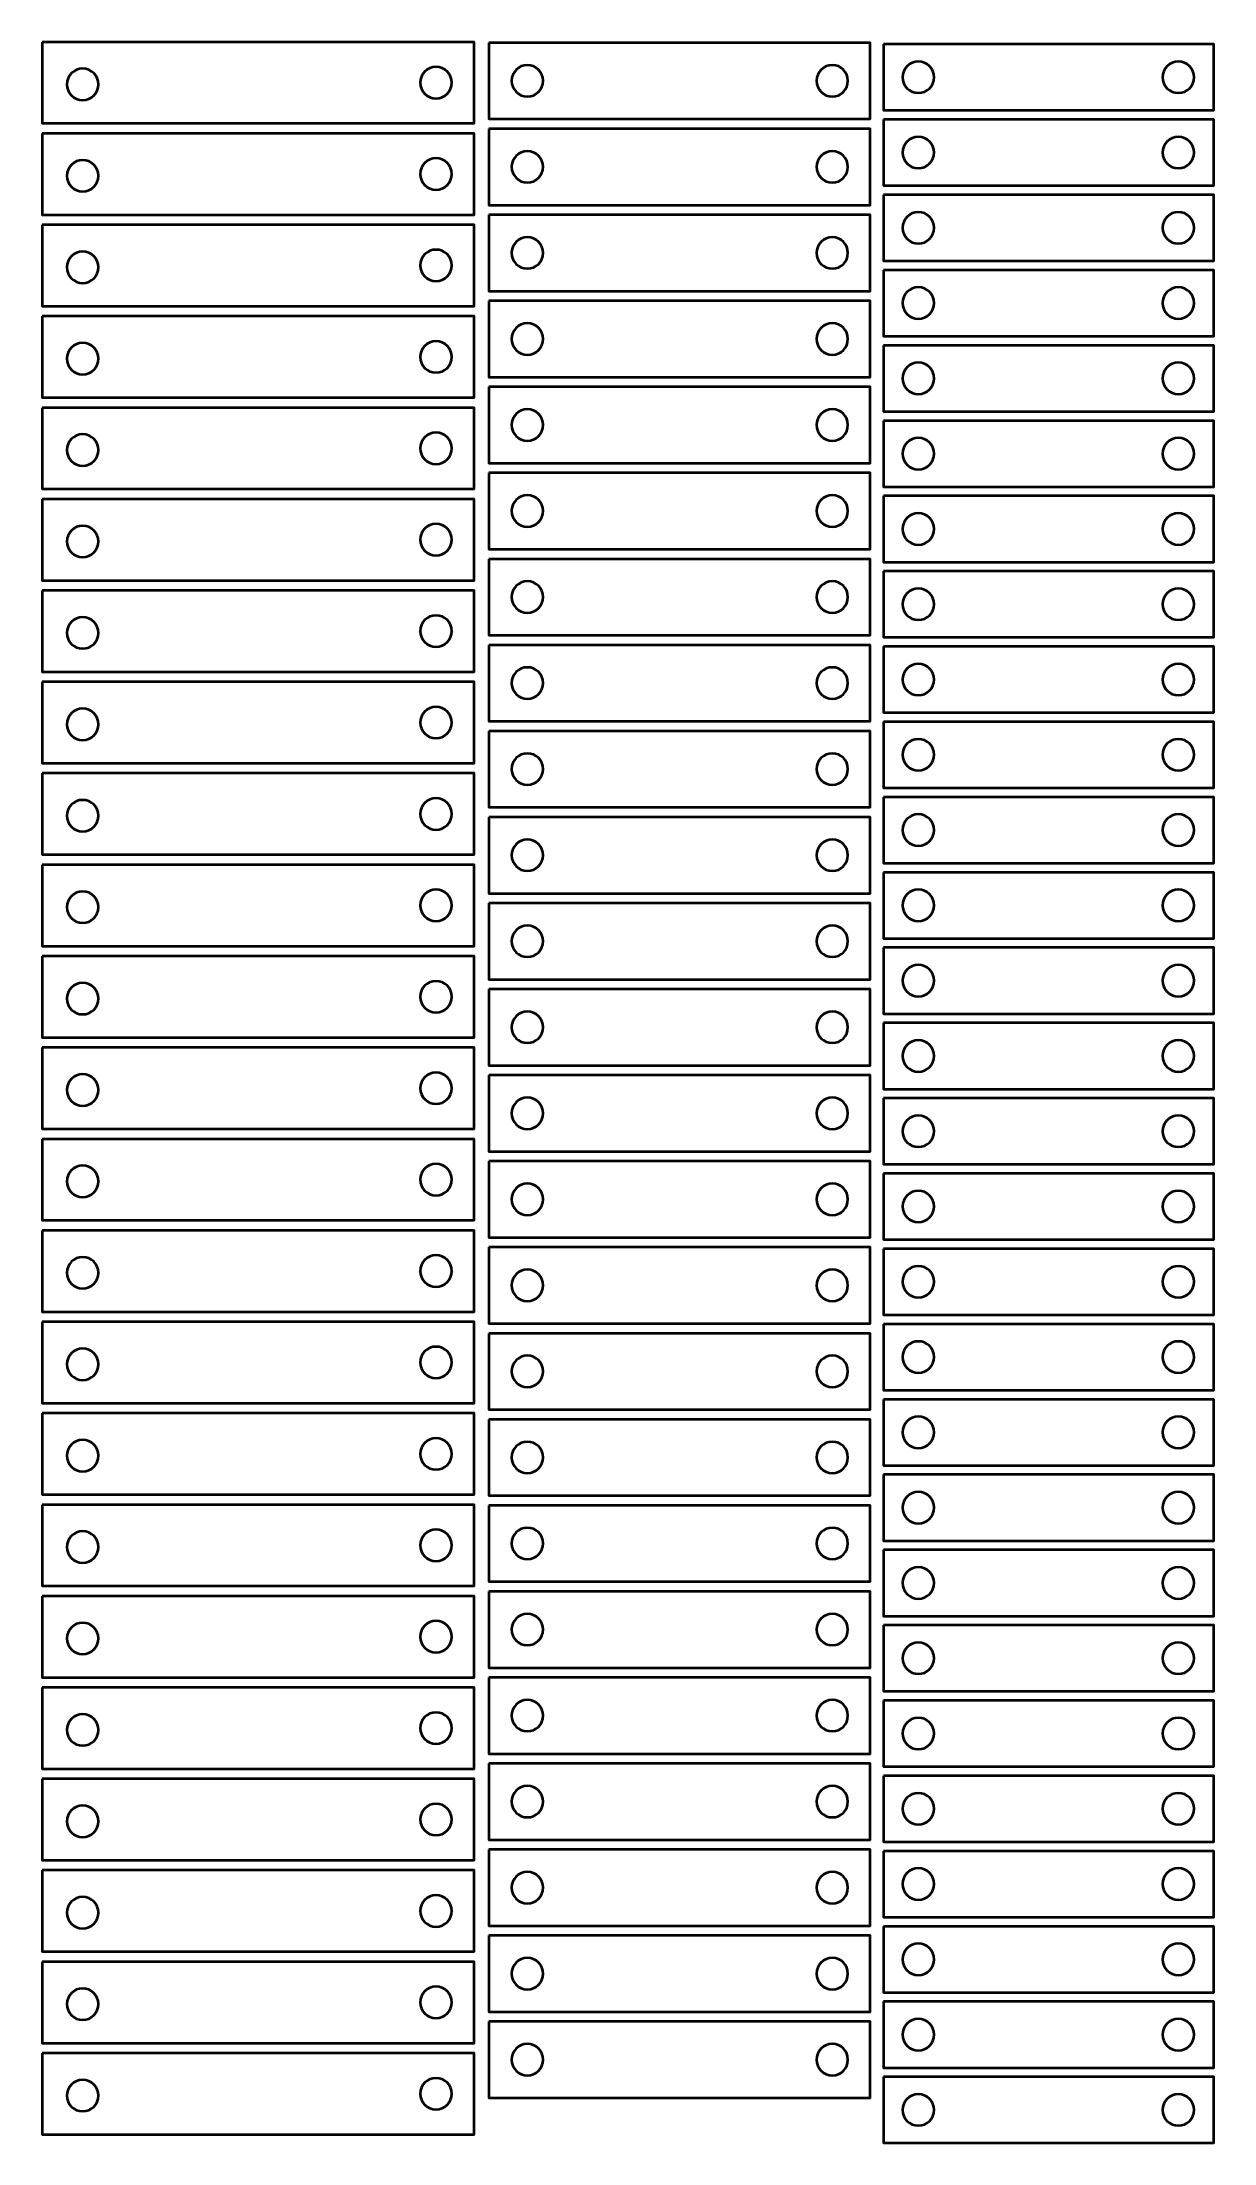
# Model space of a CAD drawing. Header units: inches. Extents: x 2 to 233, y -416 to -2.
import ezdxf

# ---------------------------------------------------------------- set-up
doc = ezdxf.new("R2010")
doc.units = ezdxf.units.IN
doc.header["$MEASUREMENT"] = 0
for name, color, linetype in [('Large', 7, 'Continuous'), ('Middle', 7, 'Continuous'), ('Short', 7, 'Continuous')]:
    doc.layers.add(name, color=color, linetype=linetype)

msp = doc.modelspace()

# ---------------------------------------------------------------- linework, layer by layer
at = {"layer": 'Large', "color": 7, "lineweight": 35, "true_color": 0xffffff}
for points in [[(2.14, -2.09), (2.14, -18.09), (87.14, -18.09), (87.14, -2.09), (2.14, -2.09)], [(2.14, -20.08), (2.14, -36.08), (87.14, -36.08), (87.14, -20.08), (2.14, -20.08)], [(2.14, -38.07), (2.14, -54.07), (87.14, -54.07), (87.14, -38.07), (2.14, -38.07)], [(2.14, -56.07), (2.14, -72.07), (87.14, -72.07), (87.14, -56.07), (2.14, -56.07)], [(2.14, -74.06), (2.14, -90.06), (87.14, -90.06), (87.14, -74.06), (2.14, -74.06)], [(2.14, -92.05), (2.14, -108.05), (87.14, -108.05), (87.14, -92.05), (2.14, -92.05)], [(2.14, -110.04), (2.14, -126.04), (87.14, -126.04), (87.14, -110.04), (2.14, -110.04)], [(2.14, -128.03), (2.14, -144.03), (87.14, -144.03), (87.14, -128.03), (2.14, -128.03)], [(2.14, -146.02), (2.14, -162.02), (87.14, -162.02), (87.14, -146.02), (2.14, -146.02)], [(2.14, -164.02), (2.14, -180.02), (87.14, -180.02), (87.14, -164.02), (2.14, -164.02)], [(2.14, -182.01), (2.14, -198.01), (87.14, -198.01), (87.14, -182.01), (2.14, -182.01)], [(2.14, -200), (2.14, -216), (87.14, -216), (87.14, -200), (2.14, -200)], [(2.14, -217.99), (2.14, -233.99), (87.14, -233.99), (87.14, -217.99), (2.14, -217.99)], [(2.14, -235.98), (2.14, -251.98), (87.14, -251.98), (87.14, -235.98), (2.14, -235.98)], [(2.14, -253.97), (2.14, -269.97), (87.14, -269.97), (87.14, -253.97), (2.14, -253.97)], [(2.14, -271.97), (2.14, -287.97), (87.14, -287.97), (87.14, -271.97), (2.14, -271.97)], [(2.14, -289.96), (2.14, -305.96), (87.14, -305.96), (87.14, -289.96), (2.14, -289.96)], [(2.14, -307.95), (2.14, -323.95), (87.14, -323.95), (87.14, -307.95), (2.14, -307.95)], [(2.14, -325.94), (2.14, -341.94), (87.14, -341.94), (87.14, -325.94), (2.14, -325.94)], [(2.14, -343.93), (2.14, -359.93), (87.14, -359.93), (87.14, -343.93), (2.14, -343.93)], [(2.14, -361.92), (2.14, -377.92), (87.14, -377.92), (87.14, -361.92), (2.14, -361.92)], [(2.14, -379.92), (2.14, -395.92), (87.14, -395.92), (87.14, -379.92), (2.14, -379.92)], [(2.14, -397.91), (2.14, -413.91), (87.14, -413.91), (87.14, -397.91), (2.14, -397.91)]]:
    msp.add_lwpolyline(points, dxfattribs=at)
for points in [[(10.15, -13.53), (8.44, -13.53), (7.05, -12.15), (7.05, -10.43), (7.05, -8.72), (8.44, -7.33), (10.15, -7.33), (11.86, -7.33), (13.25, -8.72), (13.25, -10.43), (13.25, -12.15), (11.86, -13.53), (10.15, -13.53)], [(79.65, -13.18), (77.94, -13.18), (76.55, -11.79), (76.55, -10.08), (76.55, -8.37), (77.94, -6.98), (79.65, -6.98), (81.36, -6.98), (82.75, -8.37), (82.75, -10.08), (82.75, -11.79), (81.36, -13.18), (79.65, -13.18)], [(10.15, -31.52), (8.44, -31.52), (7.05, -30.14), (7.05, -28.43), (7.05, -26.71), (8.44, -25.32), (10.15, -25.32), (11.86, -25.32), (13.25, -26.71), (13.25, -28.43), (13.25, -30.14), (11.86, -31.52), (10.15, -31.52)], [(79.65, -31.17), (77.94, -31.17), (76.55, -29.78), (76.55, -28.07), (76.55, -26.36), (77.94, -24.97), (79.65, -24.97), (81.36, -24.97), (82.75, -26.36), (82.75, -28.07), (82.75, -29.78), (81.36, -31.17), (79.65, -31.17)], [(10.15, -49.52), (8.44, -49.52), (7.05, -48.13), (7.05, -46.42), (7.05, -44.7), (8.44, -43.32), (10.15, -43.32), (11.86, -43.32), (13.25, -44.7), (13.25, -46.42), (13.25, -48.13), (11.86, -49.52), (10.15, -49.52)], [(79.65, -49.16), (77.94, -49.16), (76.55, -47.78), (76.55, -46.06), (76.55, -44.35), (77.94, -42.96), (79.65, -42.96), (81.36, -42.96), (82.75, -44.35), (82.75, -46.06), (82.75, -47.78), (81.36, -49.16), (79.65, -49.16)], [(10.15, -67.51), (8.44, -67.51), (7.05, -66.12), (7.05, -64.41), (7.05, -62.7), (8.44, -61.31), (10.15, -61.31), (11.86, -61.31), (13.25, -62.7), (13.25, -64.41), (13.25, -66.12), (11.86, -67.51), (10.15, -67.51)], [(79.65, -67.16), (77.94, -67.16), (76.55, -65.77), (76.55, -64.06), (76.55, -62.34), (77.94, -60.96), (79.65, -60.96), (81.36, -60.96), (82.75, -62.34), (82.75, -64.06), (82.75, -65.77), (81.36, -67.16), (79.65, -67.16)], [(10.15, -85.5), (8.44, -85.5), (7.05, -84.11), (7.05, -82.4), (7.05, -80.69), (8.44, -79.3), (10.15, -79.3), (11.86, -79.3), (13.25, -80.69), (13.25, -82.4), (13.25, -84.11), (11.86, -85.5), (10.15, -85.5)], [(79.65, -85.15), (77.94, -85.15), (76.55, -83.76), (76.55, -82.05), (76.55, -80.34), (77.94, -78.95), (79.65, -78.95), (81.36, -78.95), (82.75, -80.34), (82.75, -82.05), (82.75, -83.76), (81.36, -85.15), (79.65, -85.15)], [(10.15, -103.49), (8.44, -103.49), (7.05, -102.1), (7.05, -100.39), (7.05, -98.68), (8.44, -97.29), (10.15, -97.29), (11.86, -97.29), (13.25, -98.68), (13.25, -100.39), (13.25, -102.1), (11.86, -103.49), (10.15, -103.49)], [(79.65, -103.14), (77.94, -103.14), (76.55, -101.75), (76.55, -100.04), (76.55, -98.33), (77.94, -96.94), (79.65, -96.94), (81.36, -96.94), (82.75, -98.33), (82.75, -100.04), (82.75, -101.75), (81.36, -103.14), (79.65, -103.14)], [(10.15, -121.48), (8.44, -121.48), (7.05, -120.1), (7.05, -118.38), (7.05, -116.67), (8.44, -115.28), (10.15, -115.28), (11.86, -115.28), (13.25, -116.67), (13.25, -118.38), (13.25, -120.1), (11.86, -121.48), (10.15, -121.48)], [(79.65, -121.13), (77.94, -121.13), (76.55, -119.74), (76.55, -118.03), (76.55, -116.32), (77.94, -114.93), (79.65, -114.93), (81.36, -114.93), (82.75, -116.32), (82.75, -118.03), (82.75, -119.74), (81.36, -121.13), (79.65, -121.13)], [(10.15, -139.47), (8.44, -139.47), (7.05, -138.09), (7.05, -136.38), (7.05, -134.66), (8.44, -133.27), (10.15, -133.27), (11.86, -133.27), (13.25, -134.66), (13.25, -136.38), (13.25, -138.09), (11.86, -139.47), (10.15, -139.47)], [(79.65, -139.12), (77.94, -139.12), (76.55, -137.73), (76.55, -136.02), (76.55, -134.31), (77.94, -132.92), (79.65, -132.92), (81.36, -132.92), (82.75, -134.31), (82.75, -136.02), (82.75, -137.73), (81.36, -139.12), (79.65, -139.12)], [(10.15, -157.47), (8.44, -157.47), (7.05, -156.08), (7.05, -154.37), (7.05, -152.65), (8.44, -151.27), (10.15, -151.27), (11.86, -151.27), (13.25, -152.65), (13.25, -154.37), (13.25, -156.08), (11.86, -157.47), (10.15, -157.47)], [(79.65, -157.11), (77.94, -157.11), (76.55, -155.73), (76.55, -154.01), (76.55, -152.3), (77.94, -150.91), (79.65, -150.91), (81.36, -150.91), (82.75, -152.3), (82.75, -154.01), (82.75, -155.73), (81.36, -157.11), (79.65, -157.11)], [(10.15, -175.46), (8.44, -175.46), (7.05, -174.07), (7.05, -172.36), (7.05, -170.65), (8.44, -169.26), (10.15, -169.26), (11.86, -169.26), (13.25, -170.65), (13.25, -172.36), (13.25, -174.07), (11.86, -175.46), (10.15, -175.46)], [(79.65, -175.11), (77.94, -175.11), (76.55, -173.72), (76.55, -172.01), (76.55, -170.29), (77.94, -168.91), (79.65, -168.91), (81.36, -168.91), (82.75, -170.29), (82.75, -172.01), (82.75, -173.72), (81.36, -175.11), (79.65, -175.11)], [(10.15, -193.45), (8.44, -193.45), (7.05, -192.06), (7.05, -190.35), (7.05, -188.64), (8.44, -187.25), (10.15, -187.25), (11.86, -187.25), (13.25, -188.64), (13.25, -190.35), (13.25, -192.06), (11.86, -193.45), (10.15, -193.45)], [(79.65, -193.1), (77.94, -193.1), (76.55, -191.71), (76.55, -190), (76.55, -188.29), (77.94, -186.9), (79.65, -186.9), (81.36, -186.9), (82.75, -188.29), (82.75, -190), (82.75, -191.71), (81.36, -193.1), (79.65, -193.1)], [(10.15, -211.44), (8.44, -211.44), (7.05, -210.05), (7.05, -208.34), (7.05, -206.63), (8.44, -205.24), (10.15, -205.24), (11.86, -205.24), (13.25, -206.63), (13.25, -208.34), (13.25, -210.05), (11.86, -211.44), (10.15, -211.44)], [(79.65, -211.09), (77.94, -211.09), (76.55, -209.7), (76.55, -207.99), (76.55, -206.28), (77.94, -204.89), (79.65, -204.89), (81.36, -204.89), (82.75, -206.28), (82.75, -207.99), (82.75, -209.7), (81.36, -211.09), (79.65, -211.09)], [(10.15, -229.43), (8.44, -229.43), (7.05, -228.05), (7.05, -226.33), (7.05, -224.62), (8.44, -223.23), (10.15, -223.23), (11.86, -223.23), (13.25, -224.62), (13.25, -226.33), (13.25, -228.05), (11.86, -229.43), (10.15, -229.43)], [(79.65, -229.08), (77.94, -229.08), (76.55, -227.69), (76.55, -225.98), (76.55, -224.27), (77.94, -222.88), (79.65, -222.88), (81.36, -222.88), (82.75, -224.27), (82.75, -225.98), (82.75, -227.69), (81.36, -229.08), (79.65, -229.08)], [(10.15, -247.42), (8.44, -247.42), (7.05, -246.04), (7.05, -244.33), (7.05, -242.61), (8.44, -241.22), (10.15, -241.22), (11.86, -241.22), (13.25, -242.61), (13.25, -244.33), (13.25, -246.04), (11.86, -247.42), (10.15, -247.42)], [(79.65, -247.07), (77.94, -247.07), (76.55, -245.68), (76.55, -243.97), (76.55, -242.26), (77.94, -240.87), (79.65, -240.87), (81.36, -240.87), (82.75, -242.26), (82.75, -243.97), (82.75, -245.68), (81.36, -247.07), (79.65, -247.07)], [(10.15, -265.42), (8.44, -265.42), (7.05, -264.03), (7.05, -262.32), (7.05, -260.6), (8.44, -259.22), (10.15, -259.22), (11.86, -259.22), (13.25, -260.6), (13.25, -262.32), (13.25, -264.03), (11.86, -265.42), (10.15, -265.42)], [(79.65, -265.06), (77.94, -265.06), (76.55, -263.68), (76.55, -261.96), (76.55, -260.25), (77.94, -258.86), (79.65, -258.86), (81.36, -258.86), (82.75, -260.25), (82.75, -261.96), (82.75, -263.68), (81.36, -265.06), (79.65, -265.06)], [(79.65, -283.06), (77.94, -283.06), (76.55, -281.67), (76.55, -279.96), (76.55, -278.24), (77.94, -276.86), (79.65, -276.86), (81.36, -276.86), (82.75, -278.24), (82.75, -279.96), (82.75, -281.67), (81.36, -283.06), (79.65, -283.06)], [(10.15, -283.41), (8.44, -283.41), (7.05, -282.02), (7.05, -280.31), (7.05, -278.6), (8.44, -277.21), (10.15, -277.21), (11.86, -277.21), (13.25, -278.6), (13.25, -280.31), (13.25, -282.02), (11.86, -283.41), (10.15, -283.41)], [(10.15, -301.4), (8.44, -301.4), (7.05, -300.01), (7.05, -298.3), (7.05, -296.59), (8.44, -295.2), (10.15, -295.2), (11.86, -295.2), (13.25, -296.59), (13.25, -298.3), (13.25, -300.01), (11.86, -301.4), (10.15, -301.4)], [(79.65, -301.05), (77.94, -301.05), (76.55, -299.66), (76.55, -297.95), (76.55, -296.24), (77.94, -294.85), (79.65, -294.85), (81.36, -294.85), (82.75, -296.24), (82.75, -297.95), (82.75, -299.66), (81.36, -301.05), (79.65, -301.05)], [(10.15, -319.39), (8.44, -319.39), (7.05, -318), (7.05, -316.29), (7.05, -314.58), (8.44, -313.19), (10.15, -313.19), (11.86, -313.19), (13.25, -314.58), (13.25, -316.29), (13.25, -318), (11.86, -319.39), (10.15, -319.39)], [(79.65, -319.04), (77.94, -319.04), (76.55, -317.65), (76.55, -315.94), (76.55, -314.23), (77.94, -312.84), (79.65, -312.84), (81.36, -312.84), (82.75, -314.23), (82.75, -315.94), (82.75, -317.65), (81.36, -319.04), (79.65, -319.04)], [(10.15, -337.38), (8.44, -337.38), (7.05, -336), (7.05, -334.28), (7.05, -332.57), (8.44, -331.18), (10.15, -331.18), (11.86, -331.18), (13.25, -332.57), (13.25, -334.28), (13.25, -336), (11.86, -337.38), (10.15, -337.38)], [(79.65, -337.03), (77.94, -337.03), (76.55, -335.64), (76.55, -333.93), (76.55, -332.22), (77.94, -330.83), (79.65, -330.83), (81.36, -330.83), (82.75, -332.22), (82.75, -333.93), (82.75, -335.64), (81.36, -337.03), (79.65, -337.03)], [(10.15, -355.37), (8.44, -355.37), (7.05, -353.99), (7.05, -352.28), (7.05, -350.56), (8.44, -349.17), (10.15, -349.17), (11.86, -349.17), (13.25, -350.56), (13.25, -352.28), (13.25, -353.99), (11.86, -355.37), (10.15, -355.37)], [(79.65, -355.02), (77.94, -355.02), (76.55, -353.63), (76.55, -351.92), (76.55, -350.21), (77.94, -348.82), (79.65, -348.82), (81.36, -348.82), (82.75, -350.21), (82.75, -351.92), (82.75, -353.63), (81.36, -355.02), (79.65, -355.02)], [(10.15, -373.37), (8.44, -373.37), (7.05, -371.98), (7.05, -370.27), (7.05, -368.55), (8.44, -367.17), (10.15, -367.17), (11.86, -367.17), (13.25, -368.55), (13.25, -370.27), (13.25, -371.98), (11.86, -373.37), (10.15, -373.37)], [(79.65, -373.01), (77.94, -373.01), (76.55, -371.63), (76.55, -369.91), (76.55, -368.2), (77.94, -366.81), (79.65, -366.81), (81.36, -366.81), (82.75, -368.2), (82.75, -369.91), (82.75, -371.63), (81.36, -373.01), (79.65, -373.01)], [(10.15, -391.36), (8.44, -391.36), (7.05, -389.97), (7.05, -388.26), (7.05, -386.55), (8.44, -385.16), (10.15, -385.16), (11.86, -385.16), (13.25, -386.55), (13.25, -388.26), (13.25, -389.97), (11.86, -391.36), (10.15, -391.36)], [(79.65, -391.01), (77.94, -391.01), (76.55, -389.62), (76.55, -387.91), (76.55, -386.19), (77.94, -384.81), (79.65, -384.81), (81.36, -384.81), (82.75, -386.19), (82.75, -387.91), (82.75, -389.62), (81.36, -391.01), (79.65, -391.01)], [(10.15, -409.35), (8.44, -409.35), (7.05, -407.96), (7.05, -406.25), (7.05, -404.54), (8.44, -403.15), (10.15, -403.15), (11.86, -403.15), (13.25, -404.54), (13.25, -406.25), (13.25, -407.96), (11.86, -409.35), (10.15, -409.35)], [(79.65, -409), (77.94, -409), (76.55, -407.61), (76.55, -405.9), (76.55, -404.19), (77.94, -402.8), (79.65, -402.8), (81.36, -402.8), (82.75, -404.19), (82.75, -405.9), (82.75, -407.61), (81.36, -409), (79.65, -409)]]:
    msp.add_open_spline(points, degree=3, knots=[0, 0, 0, 0, 1, 1, 1, 2, 2, 2, 3, 3, 3, 4, 4, 4, 4], dxfattribs=at)
at = {"layer": 'Middle', "color": 7, "lineweight": 35, "true_color": 0xffffff}
for points in [[(90.05, -2.24), (90.05, -17.24), (165.05, -17.24), (165.05, -2.24), (90.05, -2.24)], [(90.05, -19.17), (90.05, -34.17), (165.05, -34.17), (165.05, -19.17), (90.05, -19.17)], [(90.05, -36.1), (90.05, -51.1), (165.05, -51.1), (165.05, -36.1), (90.05, -36.1)], [(90.05, -53.04), (90.05, -68.04), (165.05, -68.04), (165.05, -53.04), (90.05, -53.04)], [(90.05, -69.97), (90.05, -84.97), (165.05, -84.97), (165.05, -69.97), (90.05, -69.97)], [(90.05, -86.9), (90.05, -101.9), (165.05, -101.9), (165.05, -86.9), (90.05, -86.9)], [(90.05, -103.84), (90.05, -118.84), (165.05, -118.84), (165.05, -103.84), (90.05, -103.84)], [(90.05, -120.77), (90.05, -135.77), (165.05, -135.77), (165.05, -120.77), (90.05, -120.77)], [(90.05, -137.7), (90.05, -152.7), (165.05, -152.7), (165.05, -137.7), (90.05, -137.7)], [(90.05, -154.64), (90.05, -169.64), (165.05, -169.64), (165.05, -154.64), (90.05, -154.64)], [(90.05, -171.57), (90.05, -186.57), (165.05, -186.57), (165.05, -171.57), (90.05, -171.57)], [(90.05, -188.5), (90.05, -203.5), (165.05, -203.5), (165.05, -188.5), (90.05, -188.5)], [(90.05, -205.44), (90.05, -220.44), (165.05, -220.44), (165.05, -205.44), (90.05, -205.44)], [(90.05, -222.37), (90.05, -237.37), (165.05, -237.37), (165.05, -222.37), (90.05, -222.37)], [(90.05, -239.3), (90.05, -254.3), (165.05, -254.3), (165.05, -239.3), (90.05, -239.3)], [(90.05, -256.24), (90.05, -271.24), (165.05, -271.24), (165.05, -256.24), (90.05, -256.24)], [(90.05, -273.17), (90.05, -288.17), (165.05, -288.17), (165.05, -273.17), (90.05, -273.17)], [(90.05, -290.1), (90.05, -305.1), (165.05, -305.1), (165.05, -290.1), (90.05, -290.1)], [(90.05, -307.04), (90.05, -322.04), (165.05, -322.04), (165.05, -307.04), (90.05, -307.04)], [(90.05, -323.97), (90.05, -338.97), (165.05, -338.97), (165.05, -323.97), (90.05, -323.97)], [(90.05, -340.9), (90.05, -355.9), (165.05, -355.9), (165.05, -340.9), (90.05, -340.9)], [(90.05, -357.84), (90.05, -372.84), (165.05, -372.84), (165.05, -357.84), (90.05, -357.84)], [(90.05, -374.77), (90.05, -389.77), (165.05, -389.77), (165.05, -374.77), (90.05, -374.77)], [(90.05, -391.7), (90.05, -406.7), (165.05, -406.7), (165.05, -391.7), (90.05, -391.7)]]:
    msp.add_lwpolyline(points, dxfattribs=at)
for points in [[(97.64, -12.83), (95.93, -12.83), (94.54, -11.44), (94.54, -9.73), (94.54, -8.02), (95.93, -6.63), (97.64, -6.63), (99.35, -6.63), (100.74, -8.02), (100.74, -9.73), (100.74, -11.44), (99.35, -12.83), (97.64, -12.83)], [(157.61, -12.83), (155.9, -12.83), (154.51, -11.44), (154.51, -9.73), (154.51, -8.02), (155.9, -6.63), (157.61, -6.63), (159.32, -6.63), (160.71, -8.02), (160.71, -9.73), (160.71, -11.44), (159.32, -12.83), (157.61, -12.83)], [(97.64, -29.76), (95.93, -29.76), (94.54, -28.37), (94.54, -26.66), (94.54, -24.95), (95.93, -23.56), (97.64, -23.56), (99.35, -23.56), (100.74, -24.95), (100.74, -26.66), (100.74, -28.37), (99.35, -29.76), (97.64, -29.76)], [(157.61, -29.76), (155.9, -29.76), (154.51, -28.37), (154.51, -26.66), (154.51, -24.95), (155.9, -23.56), (157.61, -23.56), (159.32, -23.56), (160.71, -24.95), (160.71, -26.66), (160.71, -28.37), (159.32, -29.76), (157.61, -29.76)], [(97.64, -46.69), (95.93, -46.69), (94.54, -45.31), (94.54, -43.59), (94.54, -41.88), (95.93, -40.49), (97.64, -40.49), (99.35, -40.49), (100.74, -41.88), (100.74, -43.59), (100.74, -45.31), (99.35, -46.69), (97.64, -46.69)], [(157.61, -46.69), (155.9, -46.69), (154.51, -45.31), (154.51, -43.59), (154.51, -41.88), (155.9, -40.49), (157.61, -40.49), (159.32, -40.49), (160.71, -41.88), (160.71, -43.59), (160.71, -45.31), (159.32, -46.69), (157.61, -46.69)], [(97.64, -63.63), (95.93, -63.63), (94.54, -62.24), (94.54, -60.53), (94.54, -58.82), (95.93, -57.43), (97.64, -57.43), (99.35, -57.43), (100.74, -58.82), (100.74, -60.53), (100.74, -62.24), (99.35, -63.63), (97.64, -63.63)], [(157.61, -63.63), (155.9, -63.63), (154.51, -62.24), (154.51, -60.53), (154.51, -58.82), (155.9, -57.43), (157.61, -57.43), (159.32, -57.43), (160.71, -58.82), (160.71, -60.53), (160.71, -62.24), (159.32, -63.63), (157.61, -63.63)], [(97.64, -80.56), (95.93, -80.56), (94.54, -79.17), (94.54, -77.46), (94.54, -75.75), (95.93, -74.36), (97.64, -74.36), (99.35, -74.36), (100.74, -75.75), (100.74, -77.46), (100.74, -79.17), (99.35, -80.56), (97.64, -80.56)], [(157.61, -80.56), (155.9, -80.56), (154.51, -79.17), (154.51, -77.46), (154.51, -75.75), (155.9, -74.36), (157.61, -74.36), (159.32, -74.36), (160.71, -75.75), (160.71, -77.46), (160.71, -79.17), (159.32, -80.56), (157.61, -80.56)], [(97.64, -97.49), (95.93, -97.49), (94.54, -96.11), (94.54, -94.39), (94.54, -92.68), (95.93, -91.29), (97.64, -91.29), (99.35, -91.29), (100.74, -92.68), (100.74, -94.39), (100.74, -96.11), (99.35, -97.49), (97.64, -97.49)], [(157.61, -97.49), (155.9, -97.49), (154.51, -96.11), (154.51, -94.39), (154.51, -92.68), (155.9, -91.29), (157.61, -91.29), (159.32, -91.29), (160.71, -92.68), (160.71, -94.39), (160.71, -96.11), (159.32, -97.49), (157.61, -97.49)], [(97.64, -114.43), (95.93, -114.43), (94.54, -113.04), (94.54, -111.33), (94.54, -109.62), (95.93, -108.23), (97.64, -108.23), (99.35, -108.23), (100.74, -109.62), (100.74, -111.33), (100.74, -113.04), (99.35, -114.43), (97.64, -114.43)], [(157.61, -114.43), (155.9, -114.43), (154.51, -113.04), (154.51, -111.33), (154.51, -109.62), (155.9, -108.23), (157.61, -108.23), (159.32, -108.23), (160.71, -109.62), (160.71, -111.33), (160.71, -113.04), (159.32, -114.43), (157.61, -114.43)], [(97.64, -131.36), (95.93, -131.36), (94.54, -129.97), (94.54, -128.26), (94.54, -126.55), (95.93, -125.16), (97.64, -125.16), (99.35, -125.16), (100.74, -126.55), (100.74, -128.26), (100.74, -129.97), (99.35, -131.36), (97.64, -131.36)], [(157.61, -131.36), (155.9, -131.36), (154.51, -129.97), (154.51, -128.26), (154.51, -126.55), (155.9, -125.16), (157.61, -125.16), (159.32, -125.16), (160.71, -126.55), (160.71, -128.26), (160.71, -129.97), (159.32, -131.36), (157.61, -131.36)], [(97.64, -148.29), (95.93, -148.29), (94.54, -146.91), (94.54, -145.19), (94.54, -143.48), (95.93, -142.09), (97.64, -142.09), (99.35, -142.09), (100.74, -143.48), (100.74, -145.19), (100.74, -146.91), (99.35, -148.29), (97.64, -148.29)], [(157.61, -148.29), (155.9, -148.29), (154.51, -146.91), (154.51, -145.19), (154.51, -143.48), (155.9, -142.09), (157.61, -142.09), (159.32, -142.09), (160.71, -143.48), (160.71, -145.19), (160.71, -146.91), (159.32, -148.29), (157.61, -148.29)], [(97.64, -165.23), (95.93, -165.23), (94.54, -163.84), (94.54, -162.13), (94.54, -160.42), (95.93, -159.03), (97.64, -159.03), (99.35, -159.03), (100.74, -160.42), (100.74, -162.13), (100.74, -163.84), (99.35, -165.23), (97.64, -165.23)], [(157.61, -165.23), (155.9, -165.23), (154.51, -163.84), (154.51, -162.13), (154.51, -160.42), (155.9, -159.03), (157.61, -159.03), (159.32, -159.03), (160.71, -160.42), (160.71, -162.13), (160.71, -163.84), (159.32, -165.23), (157.61, -165.23)], [(97.64, -182.16), (95.93, -182.16), (94.54, -180.77), (94.54, -179.06), (94.54, -177.35), (95.93, -175.96), (97.64, -175.96), (99.35, -175.96), (100.74, -177.35), (100.74, -179.06), (100.74, -180.77), (99.35, -182.16), (97.64, -182.16)], [(157.61, -182.16), (155.9, -182.16), (154.51, -180.77), (154.51, -179.06), (154.51, -177.35), (155.9, -175.96), (157.61, -175.96), (159.32, -175.96), (160.71, -177.35), (160.71, -179.06), (160.71, -180.77), (159.32, -182.16), (157.61, -182.16)], [(97.64, -199.09), (95.93, -199.09), (94.54, -197.71), (94.54, -195.99), (94.54, -194.28), (95.93, -192.89), (97.64, -192.89), (99.35, -192.89), (100.74, -194.28), (100.74, -195.99), (100.74, -197.71), (99.35, -199.09), (97.64, -199.09)], [(157.61, -199.09), (155.9, -199.09), (154.51, -197.71), (154.51, -195.99), (154.51, -194.28), (155.9, -192.89), (157.61, -192.89), (159.32, -192.89), (160.71, -194.28), (160.71, -195.99), (160.71, -197.71), (159.32, -199.09), (157.61, -199.09)], [(97.64, -216.03), (95.93, -216.03), (94.54, -214.64), (94.54, -212.93), (94.54, -211.22), (95.93, -209.83), (97.64, -209.83), (99.35, -209.83), (100.74, -211.22), (100.74, -212.93), (100.74, -214.64), (99.35, -216.03), (97.64, -216.03)], [(157.61, -216.03), (155.9, -216.03), (154.51, -214.64), (154.51, -212.93), (154.51, -211.22), (155.9, -209.83), (157.61, -209.83), (159.32, -209.83), (160.71, -211.22), (160.71, -212.93), (160.71, -214.64), (159.32, -216.03), (157.61, -216.03)], [(97.64, -232.96), (95.93, -232.96), (94.54, -231.57), (94.54, -229.86), (94.54, -228.15), (95.93, -226.76), (97.64, -226.76), (99.35, -226.76), (100.74, -228.15), (100.74, -229.86), (100.74, -231.57), (99.35, -232.96), (97.64, -232.96)], [(157.61, -232.96), (155.9, -232.96), (154.51, -231.57), (154.51, -229.86), (154.51, -228.15), (155.9, -226.76), (157.61, -226.76), (159.32, -226.76), (160.71, -228.15), (160.71, -229.86), (160.71, -231.57), (159.32, -232.96), (157.61, -232.96)], [(97.64, -249.89), (95.93, -249.89), (94.54, -248.51), (94.54, -246.79), (94.54, -245.08), (95.93, -243.69), (97.64, -243.69), (99.35, -243.69), (100.74, -245.08), (100.74, -246.79), (100.74, -248.51), (99.35, -249.89), (97.64, -249.89)], [(157.61, -249.89), (155.9, -249.89), (154.51, -248.51), (154.51, -246.79), (154.51, -245.08), (155.9, -243.69), (157.61, -243.69), (159.32, -243.69), (160.71, -245.08), (160.71, -246.79), (160.71, -248.51), (159.32, -249.89), (157.61, -249.89)], [(97.64, -266.83), (95.93, -266.83), (94.54, -265.44), (94.54, -263.73), (94.54, -262.02), (95.93, -260.63), (97.64, -260.63), (99.35, -260.63), (100.74, -262.02), (100.74, -263.73), (100.74, -265.44), (99.35, -266.83), (97.64, -266.83)], [(157.61, -266.83), (155.9, -266.83), (154.51, -265.44), (154.51, -263.73), (154.51, -262.02), (155.9, -260.63), (157.61, -260.63), (159.32, -260.63), (160.71, -262.02), (160.71, -263.73), (160.71, -265.44), (159.32, -266.83), (157.61, -266.83)], [(97.64, -283.76), (95.93, -283.76), (94.54, -282.37), (94.54, -280.66), (94.54, -278.95), (95.93, -277.56), (97.64, -277.56), (99.35, -277.56), (100.74, -278.95), (100.74, -280.66), (100.74, -282.37), (99.35, -283.76), (97.64, -283.76)], [(157.61, -283.76), (155.9, -283.76), (154.51, -282.37), (154.51, -280.66), (154.51, -278.95), (155.9, -277.56), (157.61, -277.56), (159.32, -277.56), (160.71, -278.95), (160.71, -280.66), (160.71, -282.37), (159.32, -283.76), (157.61, -283.76)], [(97.64, -300.69), (95.93, -300.69), (94.54, -299.31), (94.54, -297.59), (94.54, -295.88), (95.93, -294.49), (97.64, -294.49), (99.35, -294.49), (100.74, -295.88), (100.74, -297.59), (100.74, -299.31), (99.35, -300.69), (97.64, -300.69)], [(157.61, -300.69), (155.9, -300.69), (154.51, -299.31), (154.51, -297.59), (154.51, -295.88), (155.9, -294.49), (157.61, -294.49), (159.32, -294.49), (160.71, -295.88), (160.71, -297.59), (160.71, -299.31), (159.32, -300.69), (157.61, -300.69)], [(97.64, -317.63), (95.93, -317.63), (94.54, -316.24), (94.54, -314.53), (94.54, -312.82), (95.93, -311.43), (97.64, -311.43), (99.35, -311.43), (100.74, -312.82), (100.74, -314.53), (100.74, -316.24), (99.35, -317.63), (97.64, -317.63)], [(157.61, -317.63), (155.9, -317.63), (154.51, -316.24), (154.51, -314.53), (154.51, -312.82), (155.9, -311.43), (157.61, -311.43), (159.32, -311.43), (160.71, -312.82), (160.71, -314.53), (160.71, -316.24), (159.32, -317.63), (157.61, -317.63)], [(97.64, -334.56), (95.93, -334.56), (94.54, -333.17), (94.54, -331.46), (94.54, -329.75), (95.93, -328.36), (97.64, -328.36), (99.35, -328.36), (100.74, -329.75), (100.74, -331.46), (100.74, -333.17), (99.35, -334.56), (97.64, -334.56)], [(157.61, -334.56), (155.9, -334.56), (154.51, -333.17), (154.51, -331.46), (154.51, -329.75), (155.9, -328.36), (157.61, -328.36), (159.32, -328.36), (160.71, -329.75), (160.71, -331.46), (160.71, -333.17), (159.32, -334.56), (157.61, -334.56)], [(97.64, -351.49), (95.93, -351.49), (94.54, -350.11), (94.54, -348.39), (94.54, -346.68), (95.93, -345.29), (97.64, -345.29), (99.35, -345.29), (100.74, -346.68), (100.74, -348.39), (100.74, -350.11), (99.35, -351.49), (97.64, -351.49)], [(157.61, -351.49), (155.9, -351.49), (154.51, -350.11), (154.51, -348.39), (154.51, -346.68), (155.9, -345.29), (157.61, -345.29), (159.32, -345.29), (160.71, -346.68), (160.71, -348.39), (160.71, -350.11), (159.32, -351.49), (157.61, -351.49)], [(97.64, -368.43), (95.93, -368.43), (94.54, -367.04), (94.54, -365.33), (94.54, -363.62), (95.93, -362.23), (97.64, -362.23), (99.35, -362.23), (100.74, -363.62), (100.74, -365.33), (100.74, -367.04), (99.35, -368.43), (97.64, -368.43)], [(157.61, -368.43), (155.9, -368.43), (154.51, -367.04), (154.51, -365.33), (154.51, -363.62), (155.9, -362.23), (157.61, -362.23), (159.32, -362.23), (160.71, -363.62), (160.71, -365.33), (160.71, -367.04), (159.32, -368.43), (157.61, -368.43)], [(97.64, -385.36), (95.93, -385.36), (94.54, -383.97), (94.54, -382.26), (94.54, -380.55), (95.93, -379.16), (97.64, -379.16), (99.35, -379.16), (100.74, -380.55), (100.74, -382.26), (100.74, -383.97), (99.35, -385.36), (97.64, -385.36)], [(157.61, -385.36), (155.9, -385.36), (154.51, -383.97), (154.51, -382.26), (154.51, -380.55), (155.9, -379.16), (157.61, -379.16), (159.32, -379.16), (160.71, -380.55), (160.71, -382.26), (160.71, -383.97), (159.32, -385.36), (157.61, -385.36)], [(97.64, -402.29), (95.93, -402.29), (94.54, -400.91), (94.54, -399.19), (94.54, -397.48), (95.93, -396.09), (97.64, -396.09), (99.35, -396.09), (100.74, -397.48), (100.74, -399.19), (100.74, -400.91), (99.35, -402.29), (97.64, -402.29)], [(157.61, -402.29), (155.9, -402.29), (154.51, -400.91), (154.51, -399.19), (154.51, -397.48), (155.9, -396.09), (157.61, -396.09), (159.32, -396.09), (160.71, -397.48), (160.71, -399.19), (160.71, -400.91), (159.32, -402.29), (157.61, -402.29)]]:
    msp.add_open_spline(points, degree=3, knots=[0, 0, 0, 0, 1, 1, 1, 2, 2, 2, 3, 3, 3, 4, 4, 4, 4], dxfattribs=at)
at = {"layer": 'Short', "color": 7, "lineweight": 35, "true_color": 0xffffff}
for points in [[(167.72, -2.53), (167.72, -15.53), (232.72, -15.53), (232.72, -2.53), (167.72, -2.53)], [(167.72, -17.35), (167.72, -30.35), (232.72, -30.35), (232.72, -17.35), (167.72, -17.35)], [(167.72, -32.17), (167.72, -45.17), (232.72, -45.17), (232.72, -32.17), (167.72, -32.17)], [(167.72, -46.98), (167.72, -59.98), (232.72, -59.98), (232.72, -46.98), (167.72, -46.98)], [(167.72, -61.8), (167.72, -74.8), (232.72, -74.8), (232.72, -61.8), (167.72, -61.8)], [(167.72, -76.62), (167.72, -89.62), (232.72, -89.62), (232.72, -76.62), (167.72, -76.62)], [(167.72, -91.43), (167.72, -104.43), (232.72, -104.43), (232.72, -91.43), (167.72, -91.43)], [(167.72, -106.25), (167.72, -119.25), (232.72, -119.25), (232.72, -106.25), (167.72, -106.25)], [(167.72, -121.07), (167.72, -134.07), (232.72, -134.07), (232.72, -121.07), (167.72, -121.07)], [(167.72, -135.88), (167.72, -148.88), (232.72, -148.88), (232.72, -135.88), (167.72, -135.88)], [(167.72, -150.7), (167.72, -163.7), (232.72, -163.7), (232.72, -150.7), (167.72, -150.7)], [(167.72, -165.52), (167.72, -178.52), (232.72, -178.52), (232.72, -165.52), (167.72, -165.52)], [(167.72, -180.33), (167.72, -193.33), (232.72, -193.33), (232.72, -180.33), (167.72, -180.33)], [(167.72, -195.15), (167.72, -208.15), (232.72, -208.15), (232.72, -195.15), (167.72, -195.15)], [(167.72, -209.97), (167.72, -222.97), (232.72, -222.97), (232.72, -209.97), (167.72, -209.97)], [(167.72, -224.78), (167.72, -237.78), (232.72, -237.78), (232.72, -224.78), (167.72, -224.78)], [(167.72, -239.6), (167.72, -252.6), (232.72, -252.6), (232.72, -239.6), (167.72, -239.6)], [(167.72, -254.42), (167.72, -267.42), (232.72, -267.42), (232.72, -254.42), (167.72, -254.42)], [(167.72, -269.23), (167.72, -282.23), (232.72, -282.23), (232.72, -269.23), (167.72, -269.23)], [(167.72, -284.05), (167.72, -297.05), (232.72, -297.05), (232.72, -284.05), (167.72, -284.05)], [(167.72, -298.87), (167.72, -311.87), (232.72, -311.87), (232.72, -298.87), (167.72, -298.87)], [(167.72, -313.68), (167.72, -326.68), (232.72, -326.68), (232.72, -313.68), (167.72, -313.68)], [(167.72, -328.5), (167.72, -341.5), (232.72, -341.5), (232.72, -328.5), (167.72, -328.5)], [(167.72, -343.32), (167.72, -356.32), (232.72, -356.32), (232.72, -343.32), (167.72, -343.32)], [(167.72, -358.13), (167.72, -371.13), (232.72, -371.13), (232.72, -358.13), (167.72, -358.13)], [(167.72, -372.95), (167.72, -385.95), (232.72, -385.95), (232.72, -372.95), (167.72, -372.95)], [(167.72, -387.77), (167.72, -400.77), (232.72, -400.77), (232.72, -387.77), (167.72, -387.77)], [(167.72, -402.58), (167.72, -415.58), (232.72, -415.58), (232.72, -402.58), (167.72, -402.58)]]:
    msp.add_lwpolyline(points, dxfattribs=at)
for points in [[(174.55, -12.12), (172.83, -12.12), (171.44, -10.73), (171.44, -9.02), (171.44, -7.31), (172.83, -5.92), (174.55, -5.92), (176.26, -5.92), (177.64, -7.31), (177.64, -9.02), (177.64, -10.73), (176.26, -12.12), (174.55, -12.12)], [(225.7, -12.12), (223.99, -12.12), (222.6, -10.73), (222.6, -9.02), (222.6, -7.31), (223.99, -5.92), (225.7, -5.92), (227.41, -5.92), (228.8, -7.31), (228.8, -9.02), (228.8, -10.73), (227.41, -12.12), (225.7, -12.12)], [(174.55, -26.94), (172.83, -26.94), (171.44, -25.55), (171.44, -23.84), (171.44, -22.13), (172.83, -20.74), (174.55, -20.74), (176.26, -20.74), (177.64, -22.13), (177.64, -23.84), (177.64, -25.55), (176.26, -26.94), (174.55, -26.94)], [(225.7, -26.94), (223.99, -26.94), (222.6, -25.55), (222.6, -23.84), (222.6, -22.13), (223.99, -20.74), (225.7, -20.74), (227.41, -20.74), (228.8, -22.13), (228.8, -23.84), (228.8, -25.55), (227.41, -26.94), (225.7, -26.94)], [(174.55, -41.76), (172.83, -41.76), (171.44, -40.37), (171.44, -38.66), (171.44, -36.94), (172.83, -35.56), (174.55, -35.56), (176.26, -35.56), (177.64, -36.94), (177.64, -38.66), (177.64, -40.37), (176.26, -41.76), (174.55, -41.76)], [(225.7, -41.76), (223.99, -41.76), (222.6, -40.37), (222.6, -38.66), (222.6, -36.94), (223.99, -35.56), (225.7, -35.56), (227.41, -35.56), (228.8, -36.94), (228.8, -38.66), (228.8, -40.37), (227.41, -41.76), (225.7, -41.76)], [(174.55, -56.57), (172.83, -56.57), (171.44, -55.18), (171.44, -53.47), (171.44, -51.76), (172.83, -50.37), (174.55, -50.37), (176.26, -50.37), (177.64, -51.76), (177.64, -53.47), (177.64, -55.18), (176.26, -56.57), (174.55, -56.57)], [(225.7, -56.57), (223.99, -56.57), (222.6, -55.18), (222.6, -53.47), (222.6, -51.76), (223.99, -50.37), (225.7, -50.37), (227.41, -50.37), (228.8, -51.76), (228.8, -53.47), (228.8, -55.18), (227.41, -56.57), (225.7, -56.57)], [(174.55, -71.39), (172.83, -71.39), (171.44, -70), (171.44, -68.29), (171.44, -66.58), (172.83, -65.19), (174.55, -65.19), (176.26, -65.19), (177.64, -66.58), (177.64, -68.29), (177.64, -70), (176.26, -71.39), (174.55, -71.39)], [(225.7, -71.39), (223.99, -71.39), (222.6, -70), (222.6, -68.29), (222.6, -66.58), (223.99, -65.19), (225.7, -65.19), (227.41, -65.19), (228.8, -66.58), (228.8, -68.29), (228.8, -70), (227.41, -71.39), (225.7, -71.39)], [(174.55, -86.21), (172.83, -86.21), (171.44, -84.82), (171.44, -83.11), (171.44, -81.39), (172.83, -80.01), (174.55, -80.01), (176.26, -80.01), (177.64, -81.39), (177.64, -83.11), (177.64, -84.82), (176.26, -86.21), (174.55, -86.21)], [(225.7, -86.21), (223.99, -86.21), (222.6, -84.82), (222.6, -83.11), (222.6, -81.39), (223.99, -80.01), (225.7, -80.01), (227.41, -80.01), (228.8, -81.39), (228.8, -83.11), (228.8, -84.82), (227.41, -86.21), (225.7, -86.21)], [(174.55, -101.02), (172.83, -101.02), (171.44, -99.63), (171.44, -97.92), (171.44, -96.21), (172.83, -94.82), (174.55, -94.82), (176.26, -94.82), (177.64, -96.21), (177.64, -97.92), (177.64, -99.63), (176.26, -101.02), (174.55, -101.02)], [(225.7, -101.02), (223.99, -101.02), (222.6, -99.63), (222.6, -97.92), (222.6, -96.21), (223.99, -94.82), (225.7, -94.82), (227.41, -94.82), (228.8, -96.21), (228.8, -97.92), (228.8, -99.63), (227.41, -101.02), (225.7, -101.02)], [(174.55, -115.84), (172.83, -115.84), (171.44, -114.45), (171.44, -112.74), (171.44, -111.03), (172.83, -109.64), (174.55, -109.64), (176.26, -109.64), (177.64, -111.03), (177.64, -112.74), (177.64, -114.45), (176.26, -115.84), (174.55, -115.84)], [(225.7, -115.84), (223.99, -115.84), (222.6, -114.45), (222.6, -112.74), (222.6, -111.03), (223.99, -109.64), (225.7, -109.64), (227.41, -109.64), (228.8, -111.03), (228.8, -112.74), (228.8, -114.45), (227.41, -115.84), (225.7, -115.84)], [(174.55, -130.66), (172.83, -130.66), (171.44, -129.27), (171.44, -127.56), (171.44, -125.84), (172.83, -124.46), (174.55, -124.46), (176.26, -124.46), (177.64, -125.84), (177.64, -127.56), (177.64, -129.27), (176.26, -130.66), (174.55, -130.66)], [(225.7, -130.66), (223.99, -130.66), (222.6, -129.27), (222.6, -127.56), (222.6, -125.84), (223.99, -124.46), (225.7, -124.46), (227.41, -124.46), (228.8, -125.84), (228.8, -127.56), (228.8, -129.27), (227.41, -130.66), (225.7, -130.66)], [(174.55, -145.47), (172.83, -145.47), (171.44, -144.08), (171.44, -142.37), (171.44, -140.66), (172.83, -139.27), (174.55, -139.27), (176.26, -139.27), (177.64, -140.66), (177.64, -142.37), (177.64, -144.08), (176.26, -145.47), (174.55, -145.47)], [(225.7, -145.47), (223.99, -145.47), (222.6, -144.08), (222.6, -142.37), (222.6, -140.66), (223.99, -139.27), (225.7, -139.27), (227.41, -139.27), (228.8, -140.66), (228.8, -142.37), (228.8, -144.08), (227.41, -145.47), (225.7, -145.47)], [(174.55, -160.29), (172.83, -160.29), (171.44, -158.9), (171.44, -157.19), (171.44, -155.48), (172.83, -154.09), (174.55, -154.09), (176.26, -154.09), (177.64, -155.48), (177.64, -157.19), (177.64, -158.9), (176.26, -160.29), (174.55, -160.29)], [(225.7, -160.29), (223.99, -160.29), (222.6, -158.9), (222.6, -157.19), (222.6, -155.48), (223.99, -154.09), (225.7, -154.09), (227.41, -154.09), (228.8, -155.48), (228.8, -157.19), (228.8, -158.9), (227.41, -160.29), (225.7, -160.29)], [(174.55, -175.11), (172.83, -175.11), (171.44, -173.72), (171.44, -172.01), (171.44, -170.29), (172.83, -168.91), (174.55, -168.91), (176.26, -168.91), (177.64, -170.29), (177.64, -172.01), (177.64, -173.72), (176.26, -175.11), (174.55, -175.11)], [(225.7, -175.11), (223.99, -175.11), (222.6, -173.72), (222.6, -172.01), (222.6, -170.29), (223.99, -168.91), (225.7, -168.91), (227.41, -168.91), (228.8, -170.29), (228.8, -172.01), (228.8, -173.72), (227.41, -175.11), (225.7, -175.11)], [(174.55, -189.92), (172.83, -189.92), (171.44, -188.53), (171.44, -186.82), (171.44, -185.11), (172.83, -183.72), (174.55, -183.72), (176.26, -183.72), (177.64, -185.11), (177.64, -186.82), (177.64, -188.53), (176.26, -189.92), (174.55, -189.92)], [(225.7, -189.92), (223.99, -189.92), (222.6, -188.53), (222.6, -186.82), (222.6, -185.11), (223.99, -183.72), (225.7, -183.72), (227.41, -183.72), (228.8, -185.11), (228.8, -186.82), (228.8, -188.53), (227.41, -189.92), (225.7, -189.92)], [(174.55, -204.74), (172.83, -204.74), (171.44, -203.35), (171.44, -201.64), (171.44, -199.93), (172.83, -198.54), (174.55, -198.54), (176.26, -198.54), (177.64, -199.93), (177.64, -201.64), (177.64, -203.35), (176.26, -204.74), (174.55, -204.74)], [(225.7, -204.74), (223.99, -204.74), (222.6, -203.35), (222.6, -201.64), (222.6, -199.93), (223.99, -198.54), (225.7, -198.54), (227.41, -198.54), (228.8, -199.93), (228.8, -201.64), (228.8, -203.35), (227.41, -204.74), (225.7, -204.74)], [(174.55, -219.56), (172.83, -219.56), (171.44, -218.17), (171.44, -216.46), (171.44, -214.74), (172.83, -213.36), (174.55, -213.36), (176.26, -213.36), (177.64, -214.74), (177.64, -216.46), (177.64, -218.17), (176.26, -219.56), (174.55, -219.56)], [(225.7, -219.56), (223.99, -219.56), (222.6, -218.17), (222.6, -216.46), (222.6, -214.74), (223.99, -213.36), (225.7, -213.36), (227.41, -213.36), (228.8, -214.74), (228.8, -216.46), (228.8, -218.17), (227.41, -219.56), (225.7, -219.56)], [(174.55, -234.37), (172.83, -234.37), (171.44, -232.98), (171.44, -231.27), (171.44, -229.56), (172.83, -228.17), (174.55, -228.17), (176.26, -228.17), (177.64, -229.56), (177.64, -231.27), (177.64, -232.98), (176.26, -234.37), (174.55, -234.37)], [(225.7, -234.37), (223.99, -234.37), (222.6, -232.98), (222.6, -231.27), (222.6, -229.56), (223.99, -228.17), (225.7, -228.17), (227.41, -228.17), (228.8, -229.56), (228.8, -231.27), (228.8, -232.98), (227.41, -234.37), (225.7, -234.37)], [(174.55, -249.19), (172.83, -249.19), (171.44, -247.8), (171.44, -246.09), (171.44, -244.38), (172.83, -242.99), (174.55, -242.99), (176.26, -242.99), (177.64, -244.38), (177.64, -246.09), (177.64, -247.8), (176.26, -249.19), (174.55, -249.19)], [(225.7, -249.19), (223.99, -249.19), (222.6, -247.8), (222.6, -246.09), (222.6, -244.38), (223.99, -242.99), (225.7, -242.99), (227.41, -242.99), (228.8, -244.38), (228.8, -246.09), (228.8, -247.8), (227.41, -249.19), (225.7, -249.19)], [(174.55, -264.01), (172.83, -264.01), (171.44, -262.62), (171.44, -260.91), (171.44, -259.19), (172.83, -257.81), (174.55, -257.81), (176.26, -257.81), (177.64, -259.19), (177.64, -260.91), (177.64, -262.62), (176.26, -264.01), (174.55, -264.01)], [(225.7, -264.01), (223.99, -264.01), (222.6, -262.62), (222.6, -260.91), (222.6, -259.19), (223.99, -257.81), (225.7, -257.81), (227.41, -257.81), (228.8, -259.19), (228.8, -260.91), (228.8, -262.62), (227.41, -264.01), (225.7, -264.01)], [(174.55, -278.82), (172.83, -278.82), (171.44, -277.43), (171.44, -275.72), (171.44, -274.01), (172.83, -272.62), (174.55, -272.62), (176.26, -272.62), (177.64, -274.01), (177.64, -275.72), (177.64, -277.43), (176.26, -278.82), (174.55, -278.82)], [(225.7, -278.82), (223.99, -278.82), (222.6, -277.43), (222.6, -275.72), (222.6, -274.01), (223.99, -272.62), (225.7, -272.62), (227.41, -272.62), (228.8, -274.01), (228.8, -275.72), (228.8, -277.43), (227.41, -278.82), (225.7, -278.82)], [(174.55, -293.64), (172.83, -293.64), (171.44, -292.25), (171.44, -290.54), (171.44, -288.83), (172.83, -287.44), (174.55, -287.44), (176.26, -287.44), (177.64, -288.83), (177.64, -290.54), (177.64, -292.25), (176.26, -293.64), (174.55, -293.64)], [(225.7, -293.64), (223.99, -293.64), (222.6, -292.25), (222.6, -290.54), (222.6, -288.83), (223.99, -287.44), (225.7, -287.44), (227.41, -287.44), (228.8, -288.83), (228.8, -290.54), (228.8, -292.25), (227.41, -293.64), (225.7, -293.64)], [(174.55, -308.46), (172.83, -308.46), (171.44, -307.07), (171.44, -305.36), (171.44, -303.64), (172.83, -302.26), (174.55, -302.26), (176.26, -302.26), (177.64, -303.64), (177.64, -305.36), (177.64, -307.07), (176.26, -308.46), (174.55, -308.46)], [(225.7, -308.46), (223.99, -308.46), (222.6, -307.07), (222.6, -305.36), (222.6, -303.64), (223.99, -302.26), (225.7, -302.26), (227.41, -302.26), (228.8, -303.64), (228.8, -305.36), (228.8, -307.07), (227.41, -308.46), (225.7, -308.46)], [(174.55, -323.27), (172.83, -323.27), (171.44, -321.88), (171.44, -320.17), (171.44, -318.46), (172.83, -317.07), (174.55, -317.07), (176.26, -317.07), (177.64, -318.46), (177.64, -320.17), (177.64, -321.88), (176.26, -323.27), (174.55, -323.27)], [(225.7, -323.27), (223.99, -323.27), (222.6, -321.88), (222.6, -320.17), (222.6, -318.46), (223.99, -317.07), (225.7, -317.07), (227.41, -317.07), (228.8, -318.46), (228.8, -320.17), (228.8, -321.88), (227.41, -323.27), (225.7, -323.27)], [(174.55, -338.09), (172.83, -338.09), (171.44, -336.7), (171.44, -334.99), (171.44, -333.28), (172.83, -331.89), (174.55, -331.89), (176.26, -331.89), (177.64, -333.28), (177.64, -334.99), (177.64, -336.7), (176.26, -338.09), (174.55, -338.09)], [(225.7, -338.09), (223.99, -338.09), (222.6, -336.7), (222.6, -334.99), (222.6, -333.28), (223.99, -331.89), (225.7, -331.89), (227.41, -331.89), (228.8, -333.28), (228.8, -334.99), (228.8, -336.7), (227.41, -338.09), (225.7, -338.09)], [(174.55, -352.91), (172.83, -352.91), (171.44, -351.52), (171.44, -349.81), (171.44, -348.09), (172.83, -346.71), (174.55, -346.71), (176.26, -346.71), (177.64, -348.09), (177.64, -349.81), (177.64, -351.52), (176.26, -352.91), (174.55, -352.91)], [(225.7, -352.91), (223.99, -352.91), (222.6, -351.52), (222.6, -349.81), (222.6, -348.09), (223.99, -346.71), (225.7, -346.71), (227.41, -346.71), (228.8, -348.09), (228.8, -349.81), (228.8, -351.52), (227.41, -352.91), (225.7, -352.91)], [(174.55, -367.72), (172.83, -367.72), (171.44, -366.33), (171.44, -364.62), (171.44, -362.91), (172.83, -361.52), (174.55, -361.52), (176.26, -361.52), (177.64, -362.91), (177.64, -364.62), (177.64, -366.33), (176.26, -367.72), (174.55, -367.72)], [(225.7, -367.72), (223.99, -367.72), (222.6, -366.33), (222.6, -364.62), (222.6, -362.91), (223.99, -361.52), (225.7, -361.52), (227.41, -361.52), (228.8, -362.91), (228.8, -364.62), (228.8, -366.33), (227.41, -367.72), (225.7, -367.72)], [(174.55, -382.54), (172.83, -382.54), (171.44, -381.15), (171.44, -379.44), (171.44, -377.73), (172.83, -376.34), (174.55, -376.34), (176.26, -376.34), (177.64, -377.73), (177.64, -379.44), (177.64, -381.15), (176.26, -382.54), (174.55, -382.54)], [(225.7, -382.54), (223.99, -382.54), (222.6, -381.15), (222.6, -379.44), (222.6, -377.73), (223.99, -376.34), (225.7, -376.34), (227.41, -376.34), (228.8, -377.73), (228.8, -379.44), (228.8, -381.15), (227.41, -382.54), (225.7, -382.54)], [(174.55, -397.36), (172.83, -397.36), (171.44, -395.97), (171.44, -394.26), (171.44, -392.54), (172.83, -391.16), (174.55, -391.16), (176.26, -391.16), (177.64, -392.54), (177.64, -394.26), (177.64, -395.97), (176.26, -397.36), (174.55, -397.36)], [(225.7, -397.36), (223.99, -397.36), (222.6, -395.97), (222.6, -394.26), (222.6, -392.54), (223.99, -391.16), (225.7, -391.16), (227.41, -391.16), (228.8, -392.54), (228.8, -394.26), (228.8, -395.97), (227.41, -397.36), (225.7, -397.36)], [(174.55, -412.17), (172.83, -412.17), (171.44, -410.78), (171.44, -409.07), (171.44, -407.36), (172.83, -405.97), (174.55, -405.97), (176.26, -405.97), (177.64, -407.36), (177.64, -409.07), (177.64, -410.78), (176.26, -412.17), (174.55, -412.17)], [(225.7, -412.17), (223.99, -412.17), (222.6, -410.78), (222.6, -409.07), (222.6, -407.36), (223.99, -405.97), (225.7, -405.97), (227.41, -405.97), (228.8, -407.36), (228.8, -409.07), (228.8, -410.78), (227.41, -412.17), (225.7, -412.17)]]:
    msp.add_open_spline(points, degree=3, knots=[0, 0, 0, 0, 1, 1, 1, 2, 2, 2, 3, 3, 3, 4, 4, 4, 4], dxfattribs=at)

doc.saveas('drawing.dxf')
